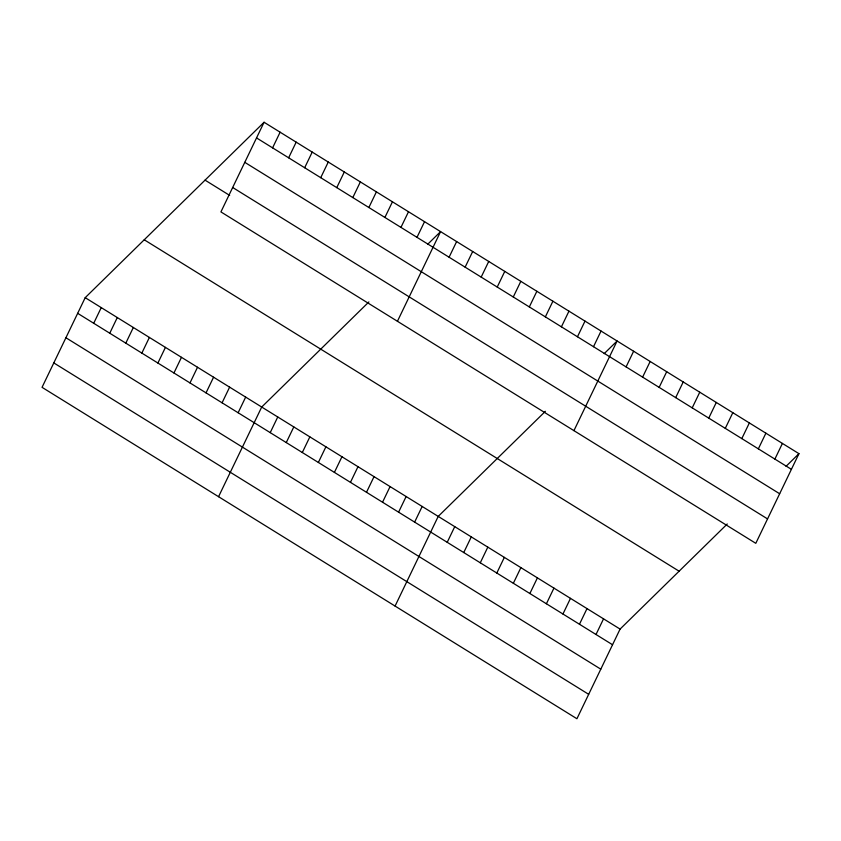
<?xml version="1.0" encoding="UTF-8"?>
<svg xmlns="http://www.w3.org/2000/svg" width="841" height="841" viewBox="0 0 841 841"><rect width="100%" height="100%" fill="white"/><g stroke="black" fill="none" stroke-linecap="round" stroke-linejoin="round"><path stroke-width="1.26" d="M264.074 122.26L220.92 211.911L755.796 543.328L798.95 453.667L264.074 122.26L85.204 297.672L42.05 387.333L576.926 718.74L620.08 629.089L727.255 523.985M93.708 323.27L101.246 307.617M109.761 333.215L117.288 317.551M125.803 343.16L133.341 327.496M141.845 353.094L149.383 337.441M157.898 363.039L165.435 347.386M272.589 147.858L280.116 132.195M173.94 372.983L181.477 357.32M288.631 157.803L296.169 142.14M189.992 382.928L197.519 367.265M304.673 167.737L312.211 152.084M206.034 392.873L213.572 377.21M320.726 177.682L328.263 162.029M222.077 402.807L229.614 387.154M336.768 187.627L344.305 171.963M238.129 412.752L245.667 397.099M352.821 197.572L360.347 181.908M218.555 496.695L261.709 407.033L368.884 301.93M368.863 207.506L376.4 191.853M270.224 432.642L277.751 416.978M384.905 217.451L392.442 201.798M286.266 442.576L293.803 426.923M400.957 227.396L408.495 211.743M302.308 452.521L309.845 436.868M416.999 237.341L424.537 221.677M318.361 462.466L325.898 446.802M397.436 321.283L440.579 231.622L427.67 244.289M334.403 472.411L341.94 456.747M449.094 257.22L456.631 241.567M350.455 482.345L357.982 466.692M465.136 267.165L472.674 251.512M366.497 492.29L374.035 476.637M481.189 277.11L488.726 261.446M382.539 502.235L390.077 486.582M497.231 287.054L504.768 271.391M398.592 512.18L406.129 496.516M513.283 296.989L520.81 281.336M414.634 522.124L422.171 506.461M529.325 306.933L536.863 291.28M395.07 606.067L438.214 516.406L545.388 411.302M545.367 316.878L552.905 301.215M447.212 542.308L454.75 526.645M561.42 326.823L568.958 311.159M463.748 552.548L471.286 536.894M577.462 336.768L585 321.104M480.285 562.797L487.812 547.134M593.515 346.702L601.042 331.049M496.81 573.036L504.348 557.383M573.94 430.645L617.094 340.994L604.185 353.651M513.346 583.286L520.884 567.622M626.093 366.897L633.62 351.233M529.872 593.525L537.41 577.862M642.619 377.136L650.156 361.472M546.408 603.764L553.946 588.111M659.155 387.375L666.692 371.722M562.944 614.014L570.482 598.35M675.691 397.625L683.218 381.961M579.47 624.253L587.007 608.6M692.217 407.864L699.754 392.211M596.006 634.503L603.544 618.839M708.753 418.114L716.29 402.45M725.289 428.353L732.816 412.7M741.815 438.603L749.352 422.939M758.351 448.842L765.888 433.178M774.887 459.081L782.414 443.428M786.041 466.335L798.95 453.667M256.537 137.913L791.413 469.331M244.784 162.334L779.66 493.751M232.673 187.49L767.549 518.908M205.046 180.142L229.646 195.385M144.231 239.78L679.107 571.197M85.204 297.672L620.08 629.089M77.666 313.325L612.542 644.742M65.913 337.746L600.789 669.163M53.803 362.913L588.679 694.319"/></g></svg>
